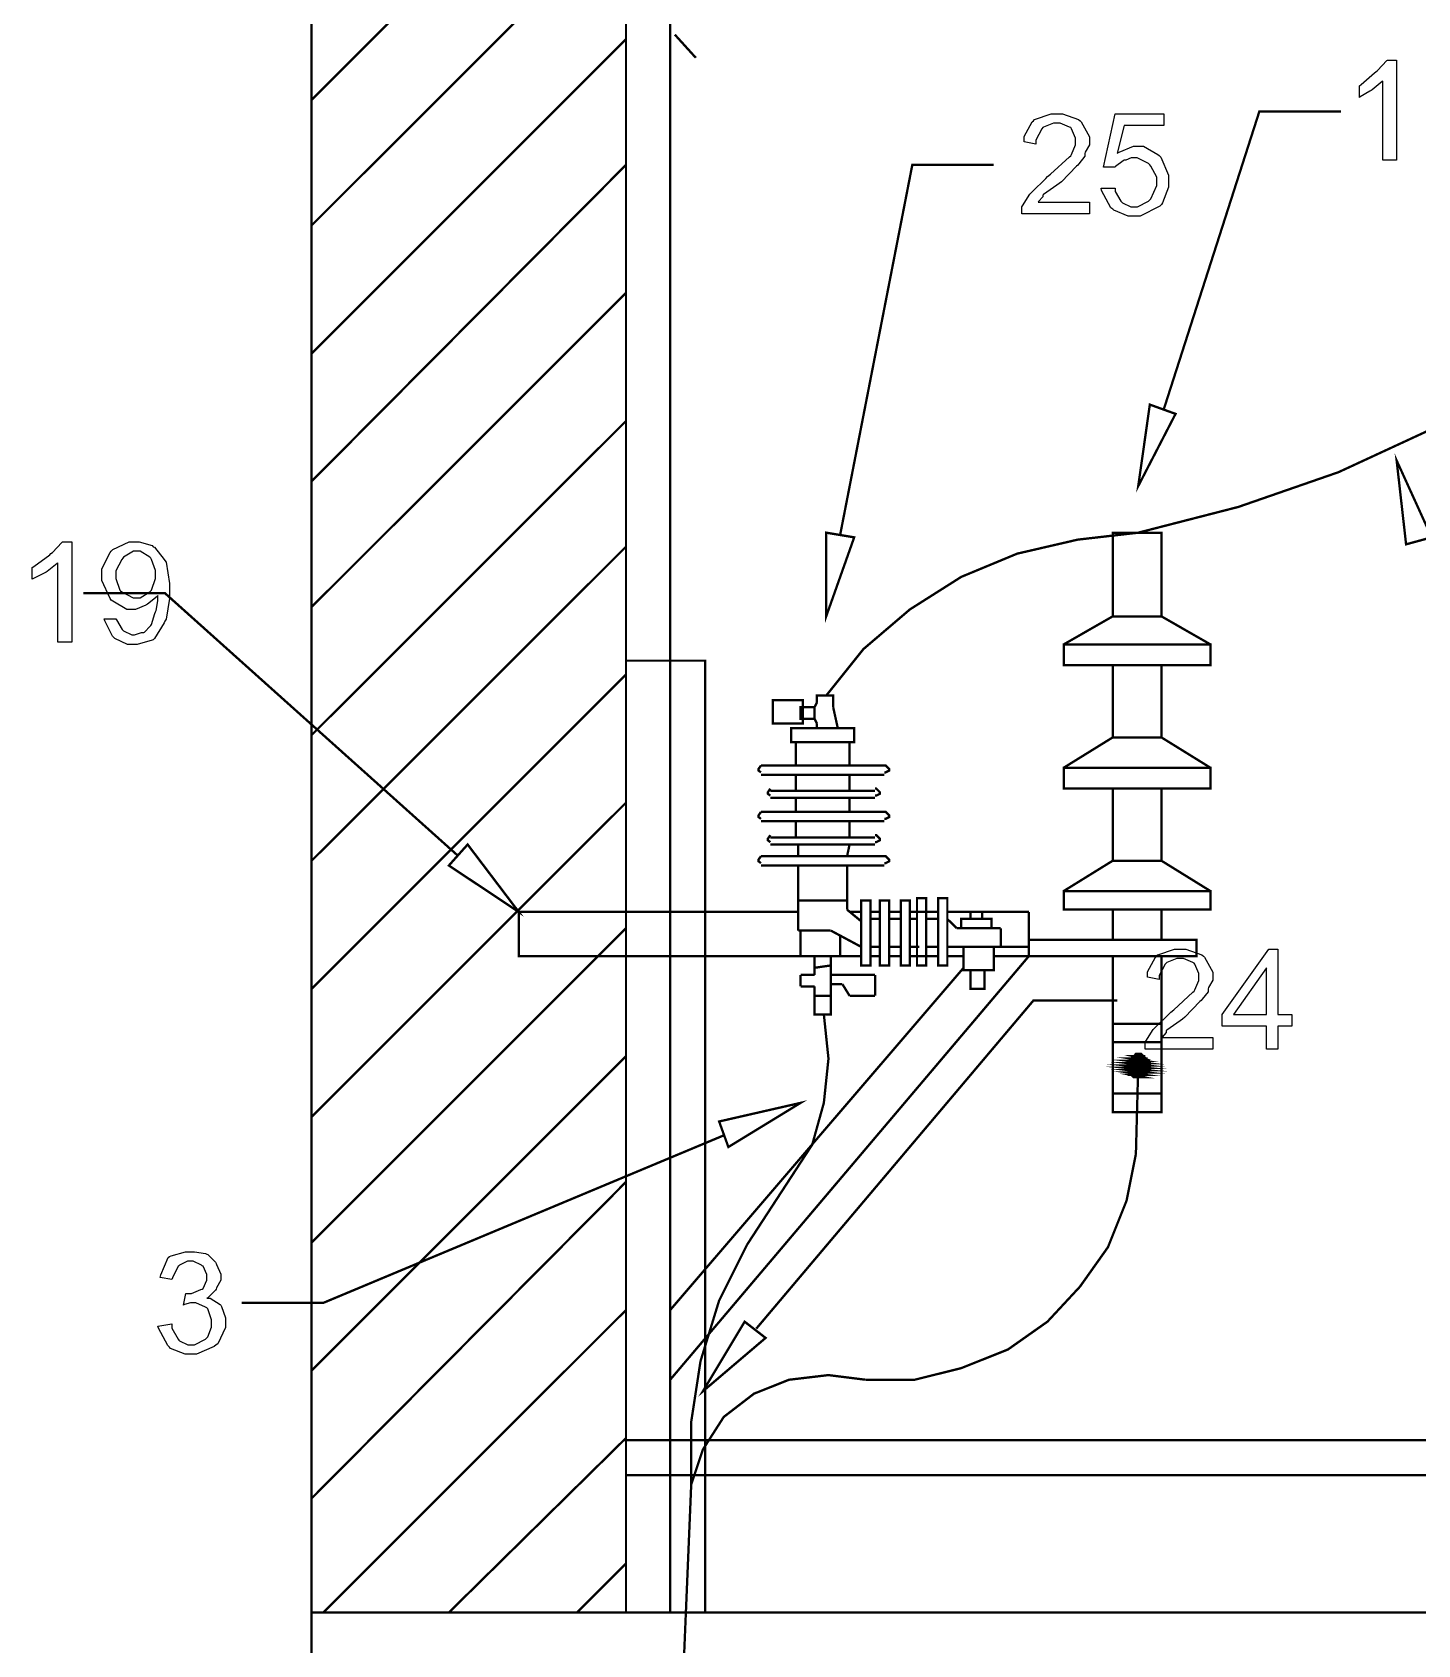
# Model space of a CAD drawing. Extents: x 0 to 210, y 0 to 297.
# Drawn here: x 43.43 to 68.66, y 162.05 to 191.42 of the extents above; entities that cross this region are included whole.
import ezdxf

# ---------------------------------------------------------------- set-up
doc = ezdxf.new("R2010")
doc.units = 0
doc.header["$MEASUREMENT"] = 0
for name, color, linetype in [('C00-00-00-BLACK', 7, 'Continuous'), ('C00-7E-FF', 150, 'Continuous'), ('CFF-00-00', 1, 'Continuous'), ('CFF-7E-00', 30, 'Continuous')]:
    doc.layers.add(name, color=color, linetype=linetype)

msp = doc.modelspace()

# ---------------------------------------------------------------- linework, layer by layer
at = {"layer": 'C00-00-00-BLACK', "const_width": 0.04233}
for points in [[(48.5193, 160.985), (48.5193, 231.309)], [(54.2452, 162.639), (54.2452, 231.309)], [(55.0499, 162.639), (55.0499, 230.502)], [(48.5193, 190.19), (54.2452, 195.913)], [(48.5193, 187.903), (54.2452, 193.625)], [(48.5193, 185.571), (54.2452, 191.294)], [(55.517, 190.955), (55.1339, 191.378)], [(48.5193, 183.241), (54.2452, 189.005)], [(48.5193, 180.952), (54.2452, 186.674)], [(48.5193, 178.62), (54.2452, 184.34)], [(48.5193, 176.331), (54.2452, 182.051)], [(62.2169, 180.271), (63.1088, 180.782)], [(63.9974, 180.782), (64.8892, 180.271)], [(48.5193, 173.998), (54.2452, 179.721)], [(63.1088, 179.891), (63.1088, 178.577), (63.9974, 178.577), (63.9974, 179.891)], [(57.6792, 179.129), (57.7219, 179.213)], [(57.7219, 179.213), (57.7219, 179.339), (58.0182, 179.339), (58.0182, 179.129)], [(58.0182, 179.129), (58.1021, 178.747)], [(57.6792, 178.916), (57.7219, 178.832)], [(58.0182, 178.747), (57.7219, 178.747), (57.7219, 178.832)], [(62.2169, 178.025), (63.1088, 178.577)], [(63.9974, 178.577), (64.8892, 178.025)], [(57.3401, 178.067), (57.3401, 178.493)], [(58.3173, 178.067), (58.3173, 178.493)], [(56.7034, 178.067), (56.7034, 178.067), (56.6607, 178.004), (56.6607, 177.982), (56.6607, 177.972), (56.7034, 177.94), (56.7034, 177.94)], [(56.7034, 178.067), (58.9523, 178.067)], [(58.9523, 177.94), (58.9732, 177.94), (59.0367, 177.972), (59.0367, 177.982), (59.0367, 178.004), (58.9732, 178.067), (58.9523, 178.067)], [(58.9523, 177.898), (56.7034, 177.898)], [(57.3401, 177.602), (57.3401, 177.898)], [(58.3173, 177.602), (58.3173, 177.898)], [(48.5193, 171.666), (54.2452, 177.389)], [(56.8745, 177.644), (56.8745, 177.644), (56.8304, 177.581), (56.8304, 177.559), (56.8304, 177.549), (56.8745, 177.517), (56.8745, 177.517)], [(56.8745, 177.602), (58.783, 177.602)], [(58.783, 177.475), (56.8745, 177.475)], [(57.3401, 177.221), (57.3401, 177.475)], [(58.3173, 177.221), (58.3173, 177.475)], [(58.783, 177.517), (58.8038, 177.517), (58.867, 177.549), (58.867, 177.559), (58.867, 177.581), (58.8038, 177.644), (58.783, 177.644)], [(63.1088, 177.644), (63.1088, 176.331), (63.9974, 176.331), (63.9974, 177.644)], [(56.7034, 177.221), (56.7034, 177.221), (56.6607, 177.158), (56.6607, 177.136), (56.6607, 177.126), (56.7034, 177.093), (56.7034, 177.093)], [(56.7034, 177.221), (58.9523, 177.221)], [(58.9523, 177.093), (58.9732, 177.093), (59.0367, 177.126), (59.0367, 177.136), (59.0367, 177.158), (58.9732, 177.221), (58.9523, 177.221)], [(58.9523, 177.052), (56.7034, 177.052)], [(56.8745, 176.797), (56.8745, 176.797), (56.8304, 176.735), (56.8304, 176.713), (56.8304, 176.703), (56.8745, 176.67), (56.8745, 176.67)], [(57.3401, 176.755), (57.3401, 177.052)], [(57.3401, 176.755), (57.3401, 177.052)], [(58.3173, 176.755), (58.3173, 177.052)], [(58.3173, 176.755), (58.3173, 177.052)], [(58.783, 176.67), (58.8038, 176.67), (58.867, 176.703), (58.867, 176.713), (58.867, 176.735), (58.8038, 176.797), (58.783, 176.797)], [(56.8745, 176.755), (58.783, 176.755)], [(58.783, 176.627), (56.8745, 176.627)], [(57.3828, 176.416), (57.3828, 176.627)], [(58.2718, 176.416), (58.3173, 176.627)], [(56.7034, 176.416), (56.7034, 176.416), (56.6607, 176.353), (56.6607, 176.331), (56.6607, 176.32), (56.7034, 176.287), (56.7034, 176.287)], [(56.7034, 176.416), (58.9523, 176.416)], [(58.9523, 176.244), (56.7034, 176.244)], [(57.3828, 175.059), (57.3828, 176.244)], [(58.2718, 175.44), (58.2718, 176.244)], [(58.9523, 176.287), (58.9732, 176.287), (59.0367, 176.32), (59.0367, 176.331), (59.0367, 176.353), (58.9732, 176.416), (58.9523, 176.416)], [(62.2169, 175.779), (63.1088, 176.331)], [(63.9974, 176.331), (64.8892, 175.779)], [(58.2718, 175.609), (57.3828, 175.609)], [(54.2452, 175.398), (52.2922, 175.398), (52.2922, 174.593), (55.856, 174.593)], [(57.3828, 175.398), (54.2452, 175.398)], [(58.528, 175.229), (58.2718, 175.44)], [(58.528, 175.398), (58.3173, 175.398)], [(58.867, 175.398), (58.6976, 175.398)], [(59.2487, 175.398), (59.0367, 175.398)], [(59.9281, 175.398), (59.4169, 175.398)], [(61.5819, 175.398), (60.0975, 175.398)], [(61.5819, 175.398), (61.5819, 174.593)], [(63.1088, 175.44), (63.1088, 174.89)], [(63.9974, 174.89), (63.9974, 175.44)], [(48.5193, 169.379), (54.2452, 175.102)], [(57.9755, 175.059), (57.3828, 175.059)], [(57.4255, 174.593), (57.4255, 175.059)], [(58.528, 174.763), (57.9755, 175.059)], [(58.867, 175.27), (58.6976, 175.27)], [(59.2487, 175.27), (59.0367, 175.27)], [(59.545, 175.27), (59.4169, 175.27)], [(59.9281, 175.27), (59.7133, 175.27)], [(60.2671, 175.102), (60.0975, 175.27)], [(61.0704, 175.102), (60.2671, 175.102)], [(61.0704, 175.102), (61.0704, 174.763)], [(58.1448, 174.974), (58.1448, 174.593)], [(58.867, 174.763), (58.6976, 174.763)], [(59.2487, 174.763), (59.0367, 174.763)], [(59.5863, 174.763), (59.4169, 174.763)], [(59.9281, 174.763), (59.7133, 174.763)], [(60.0975, 174.763), (61.5819, 174.763)], [(61.5819, 174.593), (55.0499, 166.878)], [(55.856, 174.593), (57.6792, 174.593)], [(58.1448, 174.593), (57.4255, 174.593)], [(57.6792, 174.251), (57.6792, 174.593), (57.9755, 174.593), (57.9755, 173.532), (57.6792, 173.532), (57.6792, 174.041)], [(57.9755, 174.593), (58.528, 174.593)], [(58.6976, 174.593), (58.867, 174.593)], [(59.0367, 174.593), (59.2487, 174.593)], [(59.4169, 174.593), (59.9281, 174.593)], [(60.0975, 174.593), (60.3938, 174.593)], [(60.3511, 174.593), (60.3938, 174.593)], [(60.9438, 174.593), (61.5819, 174.593)], [(60.9438, 174.593), (61.7513, 174.593)], [(63.1088, 174.593), (63.1088, 171.752), (63.9974, 171.752), (63.9974, 174.593)], [(60.3938, 174.381), (55.0499, 168.148)], [(57.4255, 174.251), (57.4255, 174.041)], [(57.6792, 174.251), (57.4255, 174.251)], [(57.9755, 174.424), (57.6792, 174.381)], [(58.783, 174.251), (57.9755, 174.251)], [(58.783, 174.082), (58.783, 174.251)], [(57.4255, 174.041), (57.6792, 174.041)], [(57.9755, 173.871), (57.6792, 173.871)], [(58.1875, 174.082), (57.9755, 174.082)], [(58.3173, 173.871), (58.1875, 174.082)], [(58.783, 173.871), (58.3173, 173.871)], [(58.783, 174.082), (58.783, 173.871)], [(63.1088, 173.363), (63.9974, 173.363)], [(63.1088, 173.024), (63.9974, 173.024)], [(48.5193, 167.047), (54.2452, 172.77)], [(63.1088, 172.091), (63.9974, 172.091)], [(48.5193, 164.717), (54.2452, 170.481)], [(48.7317, 162.639), (54.2452, 168.148)], [(51.0191, 162.639), (54.2452, 165.816)], [(54.2452, 165.775), (102.804, 165.775)], [(54.2452, 165.14), (103.441, 165.14)], [(53.3534, 162.639), (54.2452, 163.529)], [(48.5193, 162.639), (164.853, 162.639)]]:
    msp.add_lwpolyline(points, dxfattribs=at)
for points in [[(63.9974, 180.782), (63.9974, 182.306), (63.1088, 182.306), (63.1088, 180.782), (63.9974, 180.782)], [(62.2169, 179.891), (64.8892, 179.891), (64.8892, 180.271), (62.2169, 180.271), (62.2169, 179.891)], [(54.2452, 162.639), (55.6867, 162.639), (55.6867, 179.975), (54.2452, 179.975), (54.2452, 162.639)], [(56.9172, 178.832), (57.4668, 178.832), (57.4668, 179.255), (56.9172, 179.255), (56.9172, 178.832)], [(57.4255, 179.129), (57.6792, 179.129), (57.6792, 178.916), (57.4255, 178.916), (57.4255, 179.129)], [(58.4013, 178.493), (57.2562, 178.493), (57.2562, 178.747), (58.4013, 178.747), (58.4013, 178.493)], [(62.2169, 178.025), (62.2169, 177.644), (64.8892, 177.644), (64.8892, 178.025), (62.2169, 178.025)], [(58.528, 175.609), (58.6976, 175.609), (58.6976, 174.424), (58.528, 174.424), (58.528, 175.609)], [(58.867, 175.609), (59.0367, 175.609), (59.0367, 174.424), (58.867, 174.424), (58.867, 175.609)], [(59.2487, 175.609), (59.4169, 175.609), (59.4169, 174.424), (59.2487, 174.424), (59.2487, 175.609)], [(59.545, 175.652), (59.7133, 175.652), (59.7133, 174.424), (59.545, 174.424), (59.545, 175.652)], [(59.9281, 175.652), (60.0975, 175.652), (60.0975, 174.424), (59.9281, 174.424), (59.9281, 175.652)], [(64.8892, 175.779), (62.2169, 175.779), (62.2169, 175.44), (64.8892, 175.44), (64.8892, 175.779)], [(60.7328, 175.27), (60.5208, 175.27), (60.5208, 175.398), (60.7328, 175.398), (60.7328, 175.27)], [(60.9025, 175.102), (60.3511, 175.102), (60.3511, 175.27), (60.9025, 175.27), (60.9025, 175.102)], [(60.3938, 174.763), (60.9438, 174.763), (60.9438, 174.34), (60.3938, 174.34), (60.3938, 174.763)], [(64.6356, 174.89), (64.6356, 174.593), (61.5819, 174.593), (61.5819, 174.89), (64.6356, 174.89)], [(60.5208, 174.34), (60.7741, 174.34), (60.7741, 173.998), (60.5208, 173.998), (60.5208, 174.34)], [(63.7438, 172.686), (63.4047, 172.686), (63.7438, 172.643), (63.7438, 172.686)], [(63.7011, 172.686), (63.4047, 172.686), (63.7011, 172.643), (63.7011, 172.686)], [(63.7011, 172.727), (63.4478, 172.727), (63.7011, 172.686), (63.7011, 172.727)], [(63.6584, 172.727), (63.4478, 172.727), (63.7011, 172.686), (63.6584, 172.727)], [(63.6584, 172.77), (63.4891, 172.77), (63.6584, 172.727), (63.6584, 172.77)], [(63.4478, 172.727), (63.7011, 172.686), (63.4047, 172.686), (63.4478, 172.727)], [(63.7854, 172.601), (63.7854, 172.654), (63.6266, 172.813), (63.5744, 172.813), (63.5317, 172.813), (63.4047, 172.654), (63.4047, 172.601), (63.4047, 172.559), (63.5317, 172.431), (63.5744, 172.431), (63.6266, 172.431), (63.7854, 172.559), (63.7854, 172.601)], [(63.7854, 172.558), (63.7854, 172.612), (63.6266, 172.77), (63.5744, 172.77), (63.5317, 172.77), (63.4047, 172.612), (63.4047, 172.558), (63.4047, 172.516), (63.5317, 172.39), (63.5744, 172.39), (63.6266, 172.39), (63.7854, 172.516), (63.7854, 172.558)], [(63.4047, 172.686), (63.7011, 172.643), (63.4047, 172.643), (63.4047, 172.686)], [(63.4047, 172.686), (63.7438, 172.643), (63.4047, 172.643), (63.4047, 172.686)], [(63.7011, 172.686), (63.4047, 172.686), (63.7011, 172.686)], [(63.4047, 172.686), (63.7011, 172.686), (63.7438, 172.686), (63.4047, 172.686)], [(63.7438, 172.686), (63.7854, 172.686), (63.4047, 172.686), (63.7438, 172.686)], [(63.7438, 172.686), (63.4047, 172.686), (63.7011, 172.686), (63.7438, 172.686)], [(63.4478, 172.686), (63.7011, 172.686), (63.4047, 172.686), (63.4478, 172.686)], [(63.4891, 172.77), (63.6584, 172.727), (63.4478, 172.727), (63.4891, 172.77)], [(63.4478, 172.727), (63.7011, 172.686), (63.4478, 172.686), (63.4478, 172.727)], [(63.7011, 172.727), (63.4478, 172.727), (63.7011, 172.727)], [(63.4478, 172.727), (63.7011, 172.727), (63.7438, 172.727), (63.4478, 172.727)], [(63.7011, 172.727), (63.7438, 172.727), (63.4478, 172.727), (63.7011, 172.727)], [(63.7011, 172.727), (63.4478, 172.727), (63.6584, 172.727), (63.7011, 172.727)], [(63.4478, 172.727), (63.6584, 172.727), (63.4891, 172.727), (63.4478, 172.727)], [(63.7011, 172.686), (63.4478, 172.686), (63.7011, 172.686)], [(63.4478, 172.686), (63.7011, 172.686), (63.7438, 172.686), (63.4478, 172.686)], [(63.7011, 172.686), (63.4478, 172.686), (63.7011, 172.686)], [(63.5317, 172.77), (63.6157, 172.77), (63.4891, 172.77), (63.5317, 172.77)], [(63.6584, 172.77), (63.4891, 172.77), (63.6584, 172.77)], [(63.4891, 172.77), (63.6584, 172.77), (63.7011, 172.77), (63.4891, 172.77)], [(63.6584, 172.77), (63.7011, 172.77), (63.4891, 172.77), (63.6584, 172.77)], [(63.6584, 172.77), (63.4891, 172.77), (63.6157, 172.77), (63.6584, 172.77)], [(63.5317, 172.727), (63.6157, 172.727), (63.4891, 172.727), (63.5317, 172.727)], [(63.6584, 172.727), (63.4891, 172.727), (63.6584, 172.727)], [(63.4891, 172.727), (63.6584, 172.727), (63.7011, 172.727), (63.4891, 172.727)], [(63.6584, 172.727), (63.7011, 172.727), (63.4891, 172.727), (63.6584, 172.727)], [(63.6584, 172.727), (63.4891, 172.727), (63.6157, 172.727), (63.6584, 172.727)], [(63.4891, 172.727), (63.6584, 172.727), (63.7011, 172.727), (63.4891, 172.727)], [(63.5744, 172.77), (63.5317, 172.77), (63.5744, 172.77), (63.5744, 172.77)], [(63.6157, 172.77), (63.6584, 172.77), (63.5317, 172.77), (63.6157, 172.77)], [(63.6157, 172.77), (63.5317, 172.77), (63.5744, 172.77), (63.6157, 172.77)], [(63.6157, 172.77), (63.5317, 172.77), (63.6157, 172.77)], [(63.5744, 172.727), (63.5317, 172.727), (63.5744, 172.727), (63.5744, 172.727)], [(63.6157, 172.727), (63.6584, 172.727), (63.5317, 172.727), (63.6157, 172.727)], [(63.6157, 172.727), (63.5317, 172.727), (63.5744, 172.727), (63.6157, 172.727)], [(63.6157, 172.727), (63.5317, 172.727), (63.6157, 172.727)], [(63.7438, 172.558), (63.3621, 172.558), (63.7438, 172.516), (63.7438, 172.558)], [(63.7438, 172.601), (63.3621, 172.601), (63.7438, 172.558), (63.7438, 172.601)], [(63.7438, 172.643), (63.4047, 172.643), (63.7438, 172.601), (63.7438, 172.643)], [(63.7438, 172.643), (63.4047, 172.643), (63.7438, 172.601), (63.7438, 172.643)], [(63.7438, 172.558), (63.4047, 172.558), (63.7438, 172.516), (63.7438, 172.558)], [(63.7438, 172.516), (63.4047, 172.516), (63.7438, 172.474), (63.7438, 172.516)], [(63.7438, 172.601), (63.4047, 172.601), (63.7438, 172.558), (63.7438, 172.601)], [(63.7438, 172.516), (63.4047, 172.516), (63.7011, 172.474), (63.7438, 172.516)], [(63.7011, 172.474), (63.4047, 172.474), (63.7011, 172.431), (63.7011, 172.474)], [(63.7011, 172.474), (63.4478, 172.474), (63.7011, 172.431), (63.7011, 172.474)], [(63.6584, 172.431), (63.4478, 172.431), (63.6584, 172.39), (63.6584, 172.431)], [(63.3621, 172.558), (63.7438, 172.516), (63.4047, 172.516), (63.3621, 172.558)], [(63.4047, 172.643), (63.7438, 172.601), (63.3621, 172.601), (63.4047, 172.643)], [(63.4047, 172.601), (63.7438, 172.558), (63.3621, 172.558), (63.4047, 172.601)], [(63.3621, 172.601), (63.7438, 172.558), (63.3621, 172.558), (63.3621, 172.601)], [(63.7438, 172.601), (63.3621, 172.601), (63.7438, 172.601)], [(63.3621, 172.601), (63.7438, 172.601), (63.7854, 172.601), (63.3621, 172.601)], [(63.7438, 172.558), (63.3621, 172.558), (63.4047, 172.558), (63.7438, 172.558)], [(63.3621, 172.558), (63.7438, 172.558), (63.7854, 172.558), (63.3621, 172.558)], [(63.7438, 172.558), (63.3621, 172.558), (63.7438, 172.558)], [(63.3621, 172.558), (63.7438, 172.558), (63.7854, 172.558), (63.3621, 172.558)], [(63.7438, 172.558), (63.7854, 172.558), (63.3621, 172.558), (63.7438, 172.558)], [(63.7438, 172.558), (63.3621, 172.558), (63.7438, 172.558)], [(63.4478, 172.431), (63.6584, 172.39), (63.4891, 172.39), (63.4478, 172.431)], [(63.4047, 172.643), (63.7438, 172.601), (63.4047, 172.601), (63.4047, 172.643)], [(63.7438, 172.643), (63.4047, 172.643), (63.7438, 172.643)], [(63.4047, 172.643), (63.7438, 172.643), (63.7854, 172.643), (63.4047, 172.643)], [(63.7438, 172.643), (63.7854, 172.643), (63.4047, 172.643), (63.7438, 172.643)], [(63.7438, 172.643), (63.4047, 172.643), (63.7438, 172.643)], [(63.7438, 172.643), (63.4047, 172.643), (63.7438, 172.643)], [(63.4047, 172.643), (63.7438, 172.643), (63.7854, 172.643), (63.4047, 172.643)], [(63.7438, 172.643), (63.7854, 172.643), (63.4047, 172.643), (63.7438, 172.643)], [(63.7438, 172.643), (63.4047, 172.643), (63.7011, 172.643), (63.7438, 172.643)], [(63.7438, 172.601), (63.4047, 172.601), (63.7438, 172.601)], [(63.4047, 172.601), (63.7438, 172.601), (63.7854, 172.601), (63.4047, 172.601)], [(63.4047, 172.558), (63.7438, 172.516), (63.4047, 172.516), (63.4047, 172.558)], [(63.7438, 172.558), (63.7854, 172.558), (63.4047, 172.558), (63.7438, 172.558)], [(63.7438, 172.558), (63.4047, 172.558), (63.7438, 172.558)], [(63.4047, 172.516), (63.7011, 172.474), (63.4047, 172.474), (63.4047, 172.516)], [(63.4047, 172.516), (63.7438, 172.474), (63.4047, 172.474), (63.4047, 172.516)], [(63.7438, 172.516), (63.4047, 172.516), (63.7438, 172.516)], [(63.4047, 172.516), (63.7438, 172.516), (63.7854, 172.516), (63.4047, 172.516)], [(63.7438, 172.516), (63.4047, 172.516), (63.7438, 172.516)], [(63.4047, 172.516), (63.7438, 172.516), (63.7854, 172.516), (63.4047, 172.516)], [(63.4047, 172.474), (63.7011, 172.431), (63.4047, 172.431), (63.4047, 172.474)], [(63.7011, 172.474), (63.4047, 172.474), (63.7011, 172.474)], [(63.4047, 172.474), (63.7011, 172.474), (63.7438, 172.474), (63.4047, 172.474)], [(63.7011, 172.474), (63.4047, 172.474), (63.7011, 172.474)], [(63.4047, 172.474), (63.7011, 172.474), (63.4478, 172.474), (63.4047, 172.474)], [(63.7438, 172.474), (63.4047, 172.474), (63.7438, 172.474)], [(63.4047, 172.474), (63.7438, 172.474), (63.7854, 172.474), (63.4047, 172.474)], [(63.7011, 172.474), (63.7438, 172.474), (63.4047, 172.474), (63.7011, 172.474)], [(63.7011, 172.474), (63.4047, 172.474), (63.7438, 172.474), (63.7011, 172.474)], [(63.7011, 172.431), (63.4047, 172.431), (63.4478, 172.431), (63.7011, 172.431)], [(63.4047, 172.431), (63.7011, 172.431), (63.7438, 172.431), (63.4047, 172.431)], [(63.4478, 172.474), (63.7011, 172.431), (63.4478, 172.431), (63.4478, 172.474)], [(63.6584, 172.431), (63.7011, 172.431), (63.4478, 172.431), (63.6584, 172.431)], [(63.6584, 172.431), (63.4478, 172.431), (63.7011, 172.431), (63.6584, 172.431)], [(63.6584, 172.431), (63.4478, 172.431), (63.6584, 172.431)], [(63.4478, 172.431), (63.6584, 172.431), (63.4891, 172.431), (63.4478, 172.431)], [(63.7011, 172.431), (63.7438, 172.431), (63.4478, 172.431), (63.7011, 172.431)], [(63.7011, 172.431), (63.4478, 172.431), (63.7011, 172.431)], [(63.6584, 172.431), (63.7011, 172.431), (63.4478, 172.431), (63.6584, 172.431)], [(63.6584, 172.431), (63.4478, 172.431), (63.7011, 172.431), (63.6584, 172.431)], [(63.6584, 172.431), (63.4891, 172.431), (63.6584, 172.431)], [(63.4891, 172.431), (63.6584, 172.431), (63.7011, 172.431), (63.4891, 172.431)], [(63.6157, 172.431), (63.6584, 172.431), (63.4891, 172.431), (63.6157, 172.431)], [(63.6157, 172.431), (63.4891, 172.431), (63.6584, 172.431), (63.6157, 172.431)], [(63.6157, 172.431), (63.4891, 172.431), (63.6157, 172.431)], [(63.4891, 172.431), (63.6157, 172.431), (63.5317, 172.431), (63.4891, 172.431)], [(63.6584, 172.39), (63.4891, 172.39), (63.6584, 172.39)], [(63.4891, 172.39), (63.6584, 172.39), (63.7011, 172.39), (63.4891, 172.39)], [(63.6157, 172.39), (63.6584, 172.39), (63.4891, 172.39), (63.6157, 172.39)], [(63.6157, 172.39), (63.4891, 172.39), (63.6584, 172.39), (63.6157, 172.39)], [(63.6157, 172.39), (63.4891, 172.39), (63.6157, 172.39)], [(63.4891, 172.39), (63.6157, 172.39), (63.5317, 172.39), (63.4891, 172.39)], [(63.5317, 172.431), (63.6157, 172.431), (63.5744, 172.39), (63.5317, 172.431)], [(63.5744, 172.39), (63.5317, 172.39), (63.5317, 172.431), (63.5744, 172.39)], [(63.5744, 172.39), (63.6157, 172.39), (63.5317, 172.39), (63.5744, 172.39)], [(63.5317, 172.39), (63.5744, 172.39), (63.6157, 172.39), (63.5317, 172.39)], [(63.5744, 172.39), (63.6157, 172.39), (63.5317, 172.39), (63.5744, 172.39)], [(63.5744, 172.39), (63.5317, 172.39), (63.6157, 172.39), (63.5744, 172.39)]]:
    msp.add_lwpolyline(points, close=True, dxfattribs=at)
at = {"layer": 'C00-00-00-BLACK'}
for points in [[(63.4478, 172.727), (63.7011, 172.686), (63.4047, 172.686), (63.4478, 172.727)], [(63.4891, 172.77), (63.6584, 172.727), (63.4478, 172.727), (63.4891, 172.77)], [(63.7011, 172.727), (63.4478, 172.727), (63.7011, 172.727)], [(63.4478, 172.727), (63.7011, 172.727), (63.7438, 172.727), (63.4478, 172.727)], [(63.7011, 172.727), (63.7438, 172.727), (63.4478, 172.727), (63.7011, 172.727)], [(63.7011, 172.727), (63.4478, 172.727), (63.6584, 172.727), (63.7011, 172.727)], [(63.7011, 172.727), (63.4478, 172.727), (63.7011, 172.686), (63.7011, 172.727)], [(63.4478, 172.727), (63.6584, 172.727), (63.4891, 172.727), (63.4478, 172.727)], [(63.6584, 172.727), (63.4478, 172.727), (63.7011, 172.686), (63.6584, 172.727)], [(63.4478, 172.727), (63.7011, 172.686), (63.4478, 172.686), (63.4478, 172.727)], [(63.5317, 172.77), (63.6157, 172.77), (63.4891, 172.77), (63.5317, 172.77)], [(63.6584, 172.77), (63.4891, 172.77), (63.6584, 172.77)], [(63.4891, 172.77), (63.6584, 172.77), (63.7011, 172.77), (63.4891, 172.77)], [(63.6584, 172.77), (63.7011, 172.77), (63.4891, 172.77), (63.6584, 172.77)], [(63.6584, 172.77), (63.4891, 172.77), (63.6157, 172.77), (63.6584, 172.77)], [(63.6584, 172.77), (63.4891, 172.77), (63.6584, 172.727), (63.6584, 172.77)], [(63.5317, 172.727), (63.6157, 172.727), (63.4891, 172.727), (63.5317, 172.727)], [(63.6584, 172.727), (63.4891, 172.727), (63.6584, 172.727)], [(63.4891, 172.727), (63.6584, 172.727), (63.7011, 172.727), (63.4891, 172.727)], [(63.6584, 172.727), (63.7011, 172.727), (63.4891, 172.727), (63.6584, 172.727)], [(63.6584, 172.727), (63.4891, 172.727), (63.6157, 172.727), (63.6584, 172.727)], [(63.4891, 172.727), (63.6584, 172.727), (63.7011, 172.727), (63.4891, 172.727)], [(63.5744, 172.77), (63.5317, 172.77), (63.5744, 172.77), (63.5744, 172.77)], [(63.6157, 172.77), (63.6584, 172.77), (63.5317, 172.77), (63.6157, 172.77)], [(63.6157, 172.77), (63.5317, 172.77), (63.5744, 172.77), (63.6157, 172.77)], [(63.6157, 172.77), (63.5317, 172.77), (63.6157, 172.77)], [(63.5744, 172.727), (63.5317, 172.727), (63.5744, 172.727), (63.5744, 172.727)], [(63.6157, 172.727), (63.6584, 172.727), (63.5317, 172.727), (63.6157, 172.727)], [(63.6157, 172.727), (63.5317, 172.727), (63.5744, 172.727), (63.6157, 172.727)], [(63.6157, 172.727), (63.5317, 172.727), (63.6157, 172.727)], [(63.4047, 172.643), (63.7438, 172.601), (63.3621, 172.601), (63.4047, 172.643)], [(63.7438, 172.601), (63.3621, 172.601), (63.7438, 172.601)], [(63.3621, 172.601), (63.7438, 172.601), (63.7854, 172.601), (63.3621, 172.601)], [(63.7438, 172.601), (63.3621, 172.601), (63.7438, 172.558), (63.7438, 172.601)], [(63.3621, 172.601), (63.7438, 172.558), (63.3621, 172.558), (63.3621, 172.601)], [(63.4047, 172.601), (63.7438, 172.558), (63.3621, 172.558), (63.4047, 172.601)], [(63.7438, 172.558), (63.3621, 172.558), (63.4047, 172.558), (63.7438, 172.558)], [(63.3621, 172.558), (63.7438, 172.558), (63.7854, 172.558), (63.3621, 172.558)], [(63.7438, 172.558), (63.3621, 172.558), (63.7438, 172.558)], [(63.3621, 172.558), (63.7438, 172.558), (63.7854, 172.558), (63.3621, 172.558)], [(63.7438, 172.558), (63.7854, 172.558), (63.3621, 172.558), (63.7438, 172.558)], [(63.7438, 172.558), (63.3621, 172.558), (63.7438, 172.558)], [(63.7438, 172.558), (63.3621, 172.558), (63.7438, 172.516), (63.7438, 172.558)], [(63.3621, 172.558), (63.7438, 172.516), (63.4047, 172.516), (63.3621, 172.558)], [(63.7011, 172.686), (63.4047, 172.686), (63.7011, 172.686)], [(63.4047, 172.686), (63.7011, 172.686), (63.7438, 172.686), (63.4047, 172.686)], [(63.7438, 172.686), (63.7854, 172.686), (63.4047, 172.686), (63.7438, 172.686)], [(63.7438, 172.686), (63.4047, 172.686), (63.7011, 172.686), (63.7438, 172.686)], [(63.7438, 172.686), (63.4047, 172.686), (63.7438, 172.643), (63.7438, 172.686)], [(63.4047, 172.686), (63.7438, 172.643), (63.4047, 172.643), (63.4047, 172.686)], [(63.4478, 172.686), (63.7011, 172.686), (63.4047, 172.686), (63.4478, 172.686)], [(63.7011, 172.686), (63.4047, 172.686), (63.7011, 172.643), (63.7011, 172.686)], [(63.4047, 172.686), (63.7011, 172.643), (63.4047, 172.643), (63.4047, 172.686)], [(63.7438, 172.643), (63.4047, 172.643), (63.7438, 172.643)], [(63.4047, 172.643), (63.7438, 172.643), (63.7854, 172.643), (63.4047, 172.643)], [(63.7438, 172.643), (63.7854, 172.643), (63.4047, 172.643), (63.7438, 172.643)], [(63.7438, 172.643), (63.4047, 172.643), (63.7438, 172.643)], [(63.7438, 172.643), (63.4047, 172.643), (63.7438, 172.601), (63.7438, 172.643)], [(63.7438, 172.643), (63.4047, 172.643), (63.7438, 172.643)], [(63.4047, 172.643), (63.7438, 172.643), (63.7854, 172.643), (63.4047, 172.643)], [(63.7438, 172.643), (63.7854, 172.643), (63.4047, 172.643), (63.7438, 172.643)], [(63.7438, 172.643), (63.4047, 172.643), (63.7011, 172.643), (63.7438, 172.643)], [(63.7438, 172.643), (63.4047, 172.643), (63.7438, 172.601), (63.7438, 172.643)], [(63.4047, 172.643), (63.7438, 172.601), (63.4047, 172.601), (63.4047, 172.643)], [(63.7438, 172.601), (63.4047, 172.601), (63.7438, 172.601)], [(63.4047, 172.601), (63.7438, 172.601), (63.7854, 172.601), (63.4047, 172.601)], [(63.7438, 172.601), (63.4047, 172.601), (63.7438, 172.558), (63.7438, 172.601)], [(63.7438, 172.558), (63.7854, 172.558), (63.4047, 172.558), (63.7438, 172.558)], [(63.7438, 172.558), (63.4047, 172.558), (63.7438, 172.558)], [(63.7438, 172.558), (63.4047, 172.558), (63.7438, 172.516), (63.7438, 172.558)], [(63.4047, 172.558), (63.7438, 172.516), (63.4047, 172.516), (63.4047, 172.558)], [(63.7438, 172.516), (63.4047, 172.516), (63.7438, 172.516)], [(63.4047, 172.516), (63.7438, 172.516), (63.7854, 172.516), (63.4047, 172.516)], [(63.7438, 172.516), (63.4047, 172.516), (63.7011, 172.474), (63.7438, 172.516)], [(63.4047, 172.516), (63.7011, 172.474), (63.4047, 172.474), (63.4047, 172.516)], [(63.7438, 172.516), (63.4047, 172.516), (63.7438, 172.516)], [(63.4047, 172.516), (63.7438, 172.516), (63.7854, 172.516), (63.4047, 172.516)], [(63.7438, 172.516), (63.4047, 172.516), (63.7438, 172.474), (63.7438, 172.516)], [(63.4047, 172.516), (63.7438, 172.474), (63.4047, 172.474), (63.4047, 172.516)], [(63.7011, 172.474), (63.4047, 172.474), (63.7011, 172.474)], [(63.4047, 172.474), (63.7011, 172.474), (63.7438, 172.474), (63.4047, 172.474)], [(63.7011, 172.474), (63.4047, 172.474), (63.7011, 172.474)], [(63.4047, 172.474), (63.7011, 172.474), (63.4478, 172.474), (63.4047, 172.474)], [(63.7438, 172.474), (63.4047, 172.474), (63.7438, 172.474)], [(63.4047, 172.474), (63.7438, 172.474), (63.7854, 172.474), (63.4047, 172.474)], [(63.7011, 172.474), (63.7438, 172.474), (63.4047, 172.474), (63.7011, 172.474)], [(63.7011, 172.474), (63.4047, 172.474), (63.7438, 172.474), (63.7011, 172.474)], [(63.7011, 172.474), (63.4047, 172.474), (63.7011, 172.431), (63.7011, 172.474)], [(63.4047, 172.474), (63.7011, 172.431), (63.4047, 172.431), (63.4047, 172.474)], [(63.7011, 172.431), (63.4047, 172.431), (63.4478, 172.431), (63.7011, 172.431)], [(63.4047, 172.431), (63.7011, 172.431), (63.7438, 172.431), (63.4047, 172.431)], [(63.7011, 172.686), (63.4478, 172.686), (63.7011, 172.686)], [(63.4478, 172.686), (63.7011, 172.686), (63.7438, 172.686), (63.4478, 172.686)], [(63.7011, 172.686), (63.4478, 172.686), (63.7011, 172.686)], [(63.7011, 172.474), (63.4478, 172.474), (63.7011, 172.431), (63.7011, 172.474)], [(63.4478, 172.474), (63.7011, 172.431), (63.4478, 172.431), (63.4478, 172.474)], [(63.6584, 172.431), (63.7011, 172.431), (63.4478, 172.431), (63.6584, 172.431)], [(63.6584, 172.431), (63.4478, 172.431), (63.7011, 172.431), (63.6584, 172.431)], [(63.6584, 172.431), (63.4478, 172.431), (63.6584, 172.431)], [(63.4478, 172.431), (63.6584, 172.431), (63.4891, 172.431), (63.4478, 172.431)], [(63.7011, 172.431), (63.7438, 172.431), (63.4478, 172.431), (63.7011, 172.431)], [(63.7011, 172.431), (63.4478, 172.431), (63.7011, 172.431)], [(63.6584, 172.431), (63.7011, 172.431), (63.4478, 172.431), (63.6584, 172.431)], [(63.6584, 172.431), (63.4478, 172.431), (63.7011, 172.431), (63.6584, 172.431)], [(63.6584, 172.431), (63.4478, 172.431), (63.6584, 172.39), (63.6584, 172.431)], [(63.4478, 172.431), (63.6584, 172.39), (63.4891, 172.39), (63.4478, 172.431)], [(63.6584, 172.431), (63.4891, 172.431), (63.6584, 172.431)], [(63.4891, 172.431), (63.6584, 172.431), (63.7011, 172.431), (63.4891, 172.431)], [(63.6157, 172.431), (63.6584, 172.431), (63.4891, 172.431), (63.6157, 172.431)], [(63.6157, 172.431), (63.4891, 172.431), (63.6584, 172.431), (63.6157, 172.431)], [(63.6157, 172.431), (63.4891, 172.431), (63.6157, 172.431)], [(63.4891, 172.431), (63.6157, 172.431), (63.5317, 172.431), (63.4891, 172.431)], [(63.5744, 172.39), (63.5317, 172.39), (63.5317, 172.431), (63.5744, 172.39)], [(63.5317, 172.431), (63.6157, 172.431), (63.5744, 172.39), (63.5317, 172.431)], [(63.6584, 172.39), (63.4891, 172.39), (63.6584, 172.39)], [(63.4891, 172.39), (63.6584, 172.39), (63.7011, 172.39), (63.4891, 172.39)], [(63.6157, 172.39), (63.6584, 172.39), (63.4891, 172.39), (63.6157, 172.39)], [(63.6157, 172.39), (63.4891, 172.39), (63.6584, 172.39), (63.6157, 172.39)], [(63.6157, 172.39), (63.4891, 172.39), (63.6157, 172.39)], [(63.4891, 172.39), (63.6157, 172.39), (63.5317, 172.39), (63.4891, 172.39)], [(63.5744, 172.39), (63.6157, 172.39), (63.5317, 172.39), (63.5744, 172.39)], [(63.5317, 172.39), (63.5744, 172.39), (63.6157, 172.39), (63.5317, 172.39)], [(63.5744, 172.39), (63.6157, 172.39), (63.5317, 172.39), (63.5744, 172.39)], [(63.5744, 172.39), (63.5317, 172.39), (63.6157, 172.39), (63.5744, 172.39)]]:
    msp.add_lwpolyline(points, close=True, dxfattribs=at)
at = {"layer": 'C00-7E-FF', "const_width": 0.04233}
for points in [[(64.0401, 184.555), (65.7807, 189.979), (67.2648, 189.979)], [(58.1448, 182.263), (59.4596, 189.005), (60.9438, 189.005)], [(51.1912, 176.416), (45.8474, 181.205), (44.3632, 181.205)], [(56.618, 167.809), (61.6659, 173.786), (63.1927, 173.786)], [(56.0257, 171.329), (48.7317, 168.278), (47.2461, 168.278)]]:
    msp.add_lwpolyline(points, dxfattribs=at)
for points in [[(64.2539, 184.47), (63.5744, 183.155), (63.7854, 184.639), (64.2539, 184.47)], [(68.4526, 182.094), (68.2805, 183.621), (68.9183, 182.221), (68.4526, 182.094)], [(58.4013, 182.221), (57.8915, 180.782), (57.8915, 182.306), (58.4013, 182.221)], [(51.3609, 176.627), (52.2922, 175.398), (51.0191, 176.244), (51.3609, 176.627)], [(55.9414, 171.582), (57.4255, 171.921), (56.1097, 171.117), (55.9414, 171.582)], [(56.7877, 167.64), (55.645, 166.667), (56.406, 167.936), (56.7877, 167.64)]]:
    msp.add_lwpolyline(points, close=True, dxfattribs=at)
at = {"layer": 'C00-7E-FF'}
for points in [[(64.2539, 184.47), (63.5744, 183.155), (63.7854, 184.639), (64.2539, 184.47)], [(68.4526, 182.094), (68.2805, 183.621), (68.9183, 182.221), (68.4526, 182.094)], [(58.4013, 182.221), (57.8915, 180.782), (57.8915, 182.306), (58.4013, 182.221)], [(51.3609, 176.627), (52.2922, 175.398), (51.0191, 176.244), (51.3609, 176.627)], [(55.9414, 171.582), (57.4255, 171.921), (56.1097, 171.117), (55.9414, 171.582)], [(56.7877, 167.64), (55.645, 166.667), (56.406, 167.936), (56.7877, 167.64)]]:
    msp.add_lwpolyline(points, close=True, dxfattribs=at)
at = {"layer": 'CFF-00-00', "const_width": 0.04233}
for points in [[(63.5744, 182.306), (65.3976, 182.775), (67.2222, 183.408), (68.961, 184.213), (70.5721, 185.19), (72.1416, 186.333), (73.5404, 187.606), (74.8563, 189.048), (76.0017, 190.574)], [(63.5744, 182.306), (62.4706, 182.179), (61.3696, 181.924), (60.3511, 181.501), (59.4169, 180.909), (58.5706, 180.187), (57.8915, 179.339)], [(56.4487, 169.336), (57.6365, 171.159), (57.8485, 171.921), (57.9328, 172.727), (57.8485, 173.532)], [(63.5744, 172.601), (63.5317, 170.99)], [(58.6133, 166.878), (59.5023, 166.878), (60.3511, 167.09), (61.2013, 167.429), (61.9206, 167.936), (62.5133, 168.574), (63.023, 169.293), (63.3621, 170.141), (63.5317, 170.99)], [(56.4487, 169.336), (55.9414, 168.321), (55.6024, 167.217), (55.433, 166.113), (55.433, 164.971)], [(58.6133, 166.878), (57.9328, 166.963), (57.2135, 166.878), (56.5753, 166.624), (56.0257, 166.201), (55.645, 165.606), (55.433, 164.971), (54.9645, 153.737)]]:
    msp.add_lwpolyline(points, dxfattribs=at)
at = {"layer": 'CFF-7E-00'}
for points in [[(68.2805, 189.09), (68.0268, 189.09), (68.0268, 190.532), (68.0159, 190.521), (67.8367, 190.371), (67.8159, 190.36), (67.794, 190.35), (67.6134, 190.244), (67.6039, 190.233), (67.6039, 190.445), (67.6356, 190.467), (67.878, 190.681), (67.9002, 190.701), (67.9319, 190.723), (68.1013, 190.904), (68.1122, 190.913), (68.2805, 190.913), (68.2805, 189.09)], [(62.6854, 188.325), (62.6854, 188.113), (61.4549, 188.113), (61.4549, 188.145), (61.4549, 188.216), (61.4549, 188.24), (61.4645, 188.262), (61.6024, 188.474), (61.6246, 188.495), (61.6451, 188.517), (61.8906, 188.759), (61.9234, 188.791), (61.976, 188.834), (62.3245, 189.151), (62.3464, 189.171), (62.3563, 189.194), (62.4307, 189.367), (62.4307, 189.425), (62.4307, 189.49), (62.3563, 189.662), (62.3464, 189.683), (62.3245, 189.694), (62.151, 189.767), (62.0931, 189.767), (62.0282, 189.767), (61.8476, 189.694), (61.8381, 189.683), (61.8162, 189.662), (61.7086, 189.454), (61.7086, 189.384), (61.4976, 189.425), (61.4976, 189.522), (61.6437, 189.789), (61.6659, 189.81), (61.6864, 189.831), (61.9912, 189.936), (62.0931, 189.936), (62.1979, 189.936), (62.4844, 189.831), (62.5161, 189.81), (62.5369, 189.789), (62.6854, 189.516), (62.6854, 189.425), (62.6854, 189.373), (62.6099, 189.236), (62.6001, 189.214), (62.6001, 189.162), (62.4939, 189.024), (62.4734, 189.002), (62.4512, 188.981), (62.1757, 188.696), (62.1344, 188.664), (62.0917, 188.633), (61.8476, 188.463), (61.8381, 188.452), (61.8381, 188.42), (61.7608, 188.336), (61.7513, 188.325), (62.6854, 188.325)], [(62.8964, 188.582), (63.1515, 188.582), (63.1515, 188.518), (63.2562, 188.347), (63.2781, 188.325), (63.2876, 188.316), (63.4379, 188.24), (63.4891, 188.24), (63.5621, 188.24), (63.7632, 188.346), (63.7854, 188.367), (63.8059, 188.389), (63.9135, 188.629), (63.9135, 188.709), (63.9135, 188.783), (63.8059, 188.984), (63.7854, 189.005), (63.7632, 189.027), (63.5564, 189.132), (63.4891, 189.132), (63.4464, 189.132), (63.3511, 189.09), (63.3194, 189.09), (63.2975, 189.081), (63.161, 188.973), (63.1515, 188.962), (62.9391, 188.962), (63.1515, 189.936), (64.0401, 189.936), (64.0401, 189.724), (63.3194, 189.724), (63.1927, 189.217), (63.2245, 189.239), (63.4862, 189.344), (63.5744, 189.344), (63.6693, 189.344), (63.9329, 189.196), (63.9547, 189.174), (63.9865, 189.143), (64.1269, 188.817), (64.1269, 188.709), (64.1269, 188.602), (64.0182, 188.315), (63.9974, 188.283), (63.9657, 188.251), (63.6076, 188.07), (63.4891, 188.07), (63.3938, 188.07), (63.1292, 188.178), (63.1088, 188.199), (63.077, 188.221), (62.9059, 188.539), (62.8964, 188.582)], [(44.1508, 180.314), (43.8975, 180.314), (43.8975, 181.755), (43.8863, 181.745), (43.706, 181.598), (43.6852, 181.587), (43.6633, 181.577), (43.4523, 181.47), (43.4315, 181.459), (43.4315, 181.671), (43.4633, 181.693), (43.7487, 181.904), (43.7705, 181.924), (43.8023, 181.947), (43.9706, 182.127), (43.9815, 182.137), (44.1508, 182.137), (44.1508, 180.314)], [(44.7435, 180.739), (44.9559, 180.739), (44.9654, 180.719), (45.0716, 180.54), (45.0825, 180.528), (45.0921, 180.519), (45.2423, 180.443), (45.2935, 180.443), (45.2935, 180.443), (45.4215, 180.486), (45.4656, 180.486), (45.4752, 180.497), (45.5814, 180.603), (45.5923, 180.613), (45.6022, 180.635), (45.6667, 180.835), (45.6777, 180.866), (45.6875, 180.888), (45.7207, 181.063), (45.7207, 181.121), (45.7207, 181.121), (45.7207, 181.162), (45.7207, 181.162), (45.7094, 181.142), (45.5291, 181.004), (45.5083, 180.993), (45.4974, 180.983), (45.3125, 180.909), (45.2519, 180.909), (45.1556, 180.909), (44.9019, 181.058), (44.8702, 181.078), (44.8483, 181.11), (44.7008, 181.437), (44.7008, 181.544), (44.7008, 181.65), (44.8483, 181.947), (44.8702, 181.967), (44.9019, 181.999), (45.1954, 182.137), (45.2935, 182.137), (45.3789, 182.137), (45.6131, 182.073), (45.635, 182.051), (45.6558, 182.041), (45.8364, 181.82), (45.8474, 181.798), (45.8682, 181.766), (45.9313, 181.378), (45.9313, 181.248), (45.9313, 181.11), (45.8682, 180.73), (45.8474, 180.697), (45.8364, 180.665), (45.6558, 180.378), (45.635, 180.356), (45.6131, 180.347), (45.3415, 180.271), (45.2519, 180.271), (45.1665, 180.271), (44.9337, 180.38), (44.9132, 180.4), (44.891, 180.423), (44.753, 180.698), (44.7435, 180.739)], [(45.6777, 181.544), (45.6777, 181.618), (45.6022, 181.82), (45.5923, 181.84), (45.5704, 181.863), (45.394, 181.967), (45.3362, 181.967), (45.2727, 181.967), (45.0921, 181.863), (45.0825, 181.84), (45.0603, 181.82), (44.9559, 181.613), (44.9559, 181.544), (44.9559, 181.471), (45.0289, 181.259), (45.0398, 181.248), (45.0603, 181.227), (45.267, 181.121), (45.3362, 181.121), (45.3993, 181.121), (45.5704, 181.227), (45.5923, 181.248), (45.6022, 181.259), (45.6777, 181.474), (45.6777, 181.544)], [(64.9319, 173.109), (64.9319, 172.897), (63.7011, 172.897), (63.7011, 172.928), (63.7011, 173), (63.7011, 173.024), (63.711, 173.046), (63.8485, 173.258), (63.8708, 173.279), (63.8912, 173.301), (64.1368, 173.543), (64.1696, 173.575), (64.2221, 173.618), (64.5707, 173.935), (64.5929, 173.955), (64.6024, 173.977), (64.6769, 174.152), (64.6769, 174.21), (64.6769, 174.275), (64.6024, 174.446), (64.5929, 174.467), (64.5707, 174.478), (64.3971, 174.551), (64.3393, 174.551), (64.2744, 174.551), (64.0941, 174.478), (64.0842, 174.467), (64.0623, 174.446), (63.9547, 174.238), (63.9547, 174.167), (63.7438, 174.21), (63.7438, 174.307), (63.8912, 174.573), (63.9135, 174.593), (63.9339, 174.615), (64.2373, 174.72), (64.3393, 174.72), (64.444, 174.72), (64.7305, 174.615), (64.7622, 174.593), (64.7831, 174.573), (64.9319, 174.301), (64.9319, 174.21), (64.9319, 174.158), (64.8561, 174.02), (64.8462, 173.998), (64.8462, 173.946), (64.7404, 173.808), (64.7196, 173.786), (64.6977, 173.765), (64.4218, 173.48), (64.3805, 173.448), (64.3378, 173.416), (64.0941, 173.247), (64.0842, 173.236), (64.0842, 173.204), (64.0073, 173.12), (63.9974, 173.109), (64.9319, 173.109)], [(65.9074, 172.897), (65.9074, 173.32), (65.1013, 173.32), (65.1013, 173.532), (65.95, 174.72), (66.1197, 174.72), (66.1197, 173.532), (66.3734, 173.532), (66.3734, 173.32), (66.1197, 173.32), (66.1197, 172.897), (65.9074, 172.897)], [(65.9074, 173.532), (65.9074, 174.381), (65.3122, 173.532), (65.9074, 173.532)], [(45.7207, 167.852), (45.974, 167.895), (45.974, 167.82), (46.0897, 167.619), (46.101, 167.597), (46.1105, 167.587), (46.2622, 167.513), (46.313, 167.513), (46.386, 167.513), (46.5875, 167.619), (46.6094, 167.64), (46.6302, 167.662), (46.6933, 167.837), (46.6933, 167.895), (46.6933, 167.969), (46.6302, 168.17), (46.6094, 168.191), (46.5875, 168.202), (46.4125, 168.278), (46.3543, 168.278), (46.3116, 168.278), (46.2068, 168.246), (46.1864, 168.235), (46.2276, 168.447), (46.2276, 168.447), (46.2594, 168.447), (46.2703, 168.447), (46.3338, 168.447), (46.5018, 168.522), (46.524, 168.531), (46.5448, 168.542), (46.6094, 168.694), (46.6094, 168.743), (46.6094, 168.797), (46.5448, 168.945), (46.524, 168.954), (46.513, 168.965), (46.3628, 169.04), (46.313, 169.04), (46.2594, 169.04), (46.1105, 168.965), (46.101, 168.954), (46.0897, 168.945), (45.9839, 168.733), (45.974, 168.701), (45.762, 168.743), (45.7715, 168.786), (45.9094, 169.103), (45.9313, 169.124), (45.9631, 169.135), (46.2248, 169.209), (46.313, 169.209), (46.386, 169.209), (46.5875, 169.178), (46.6094, 169.166), (46.6302, 169.157), (46.7678, 169.019), (46.779, 168.997), (46.79, 168.976), (46.8658, 168.803), (46.8658, 168.743), (46.8658, 168.691), (46.79, 168.553), (46.779, 168.531), (46.7678, 168.511), (46.6302, 168.373), (46.6094, 168.362), (46.6729, 168.362), (46.8545, 168.246), (46.8658, 168.235), (46.8753, 168.214), (46.9498, 168.006), (46.9498, 167.936), (46.9498, 167.831), (46.8104, 167.535), (46.779, 167.513), (46.7459, 167.481), (46.4206, 167.343), (46.313, 167.343), (46.2167, 167.343), (45.9521, 167.45), (45.9313, 167.47), (45.8996, 167.502), (45.7302, 167.82), (45.7207, 167.852)]]:
    msp.add_lwpolyline(points, close=True, dxfattribs=at)

doc.saveas('drawing.dxf')
